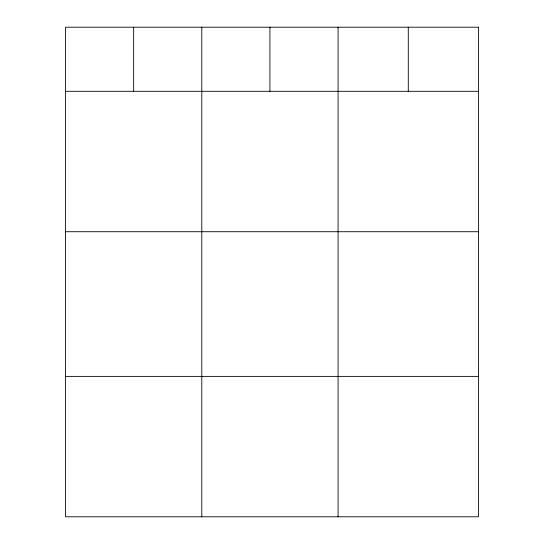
<?xml version="1.0" encoding="UTF-8"?>
<svg xmlns="http://www.w3.org/2000/svg" width="544" height="544" viewBox="0 0 544 544"><rect width="100%" height="100%" fill="white"/><g stroke="black" fill="none" stroke-linecap="round" stroke-linejoin="round"><path stroke-width="0.82" d="M65.511 91.304L478.489 91.304M65.511 231.717L478.489 231.717M65.511 376.387L478.489 376.387M408.286 27.2L408.286 91.304M338.076 27.2L338.076 516.8M269.933 27.2L269.933 91.304M201.79 27.2L201.79 516.8M133.654 27.2L133.654 91.304M478.489 27.2L65.511 27.2L65.511 516.8L478.489 516.8L478.489 27.2"/></g></svg>
